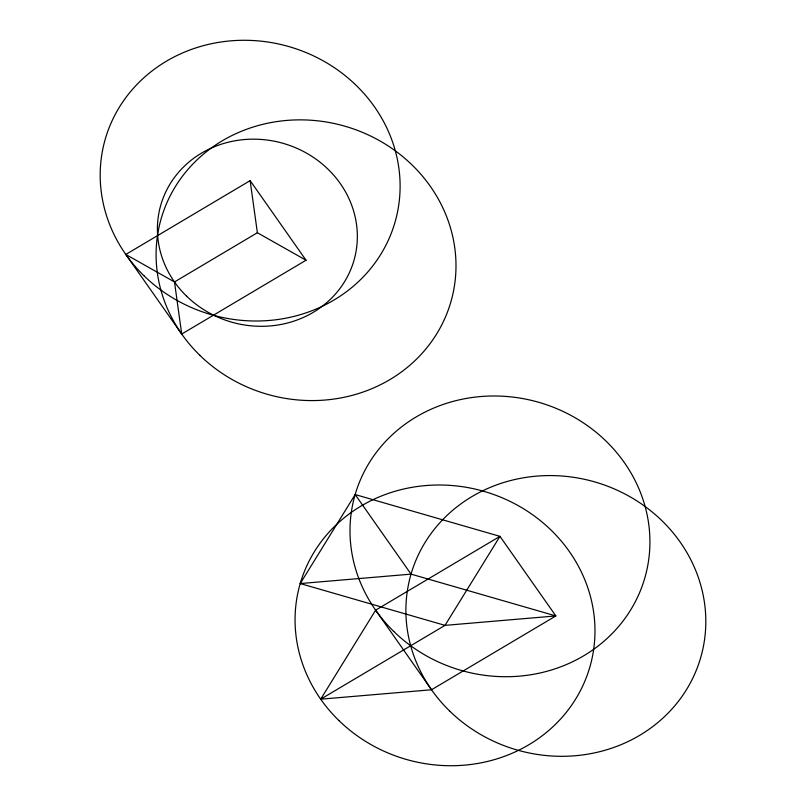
<?xml version="1.0" encoding="UTF-8"?>
<svg xmlns="http://www.w3.org/2000/svg" width="806" height="806" viewBox="0 0 806 806"><rect width="100%" height="100%" fill="white"/><g stroke="black" fill="none" stroke-linecap="round" stroke-linejoin="round"><path stroke-width="1.21" d="M300.225 583.554L411.05 574.134L555.858 615.935L445.023 625.365L300.225 583.554L355.164 494.552L499.962 536.353L555.858 615.935L431.522 689.765L320.697 699.185L375.636 610.172L499.962 536.353L445.023 625.365L320.697 699.185M125.817 254.464L250.142 180.635L306.038 260.227L181.713 334.047L125.817 254.464L174.489 281.949L181.713 334.047M174.489 281.949L257.376 232.733L306.038 260.227M355.164 494.552L411.05 574.134M375.636 610.172L431.522 689.765M250.142 180.635L257.376 232.733M186.559 296.124A100.478 93.033 15.4 0 0 353.894 260.65A100.478 93.033 15.4 0 0 231.665 141.433A100.478 93.033 15.4 0 0 186.559 296.124M143.931 275.723A150.712 139.539 15.4 0 0 394.93 222.516A150.712 139.539 15.4 0 0 211.585 43.685A150.712 139.539 15.4 0 0 143.931 275.723M199.828 355.305A150.712 139.539 15.4 0 0 450.816 302.099A150.712 139.539 15.4 0 0 267.471 123.268A150.712 139.539 15.4 0 0 199.828 355.305M338.802 720.443A150.712 139.539 15.4 0 0 589.801 667.237A150.712 139.539 15.4 0 0 406.456 488.406A150.712 139.539 15.4 0 0 338.802 720.443M393.741 631.43A150.712 139.539 15.4 0 0 644.74 578.234A150.712 139.539 15.4 0 0 461.395 399.393A150.712 139.539 15.4 0 0 393.741 631.43M449.637 711.023A150.712 139.539 15.4 0 0 700.636 657.817A150.712 139.539 15.4 0 0 517.291 478.976A150.712 139.539 15.4 0 0 449.637 711.023"/></g></svg>
